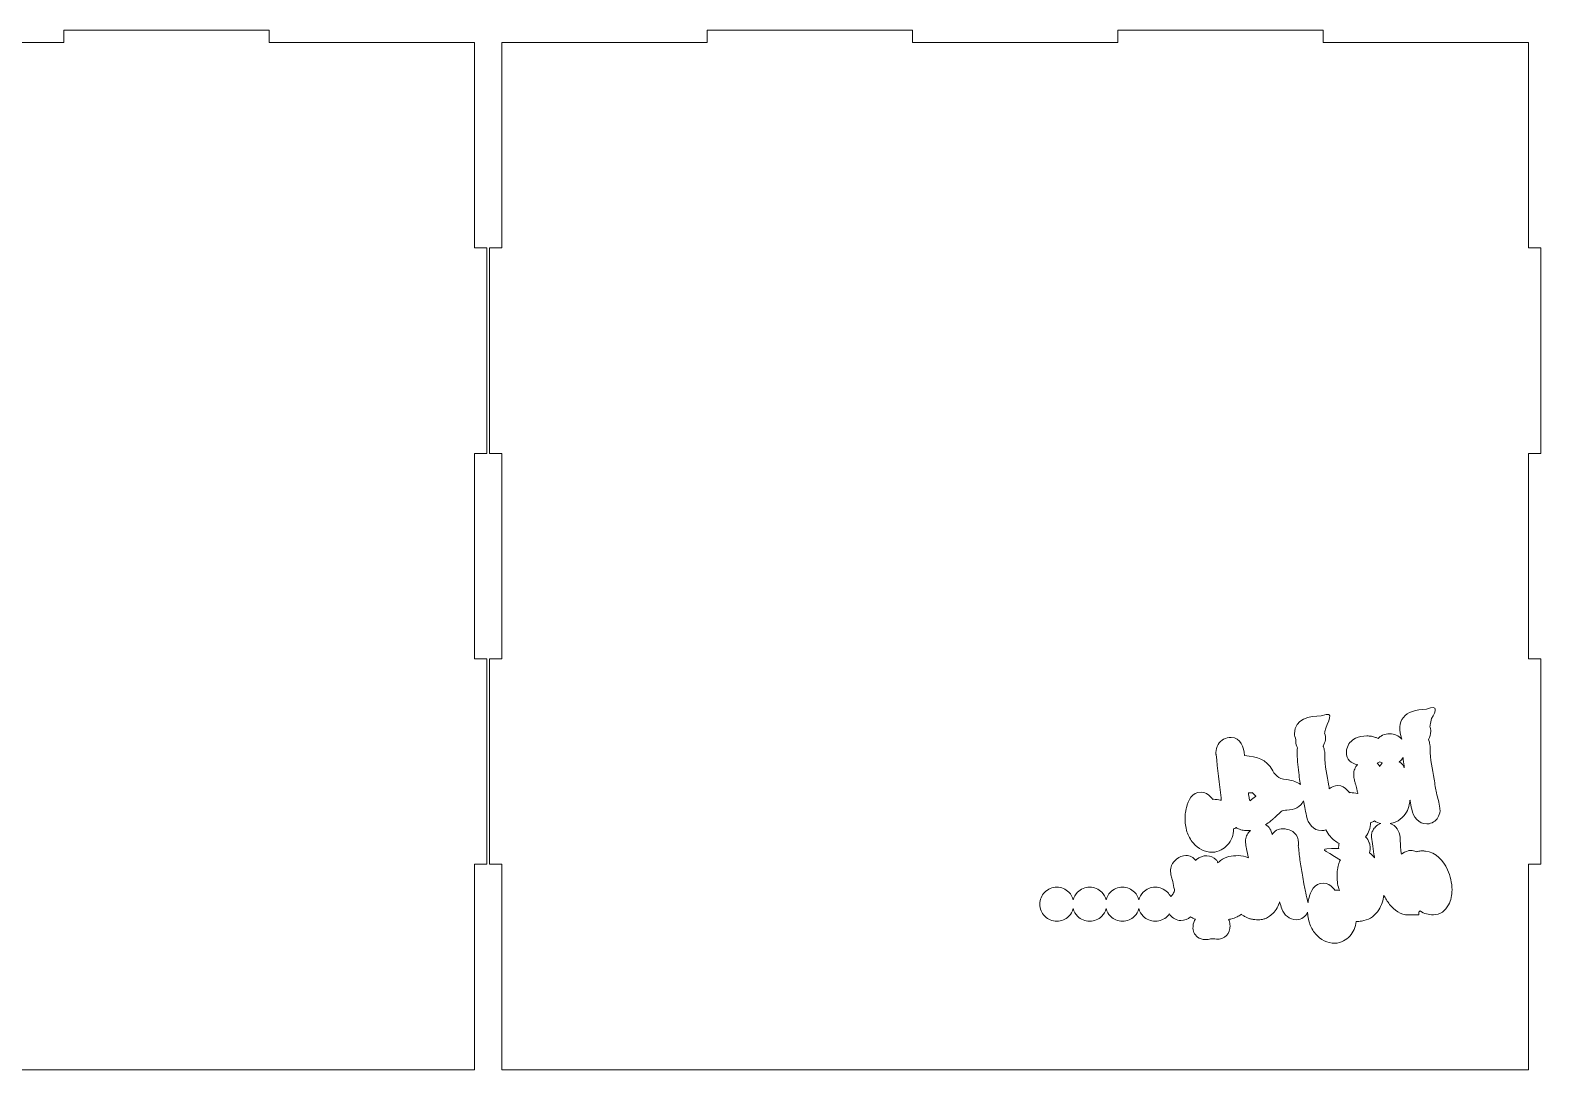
# Model space of a CAD drawing. Header units: millimetres. Extents: x -599 to 1818, y -719 to 408.
# Drawn here: x -299.7 to -5.4, y 2.8 to 205.2 of the extents above; entities that cross this region are included whole.
import ezdxf

# ---------------------------------------------------------------- set-up
doc = ezdxf.new("R2010")
doc.units = ezdxf.units.MM
doc.header["$MEASUREMENT"] = 0
doc.layers.add('Layer 1', color=7, linetype='Continuous')

msp = doc.modelspace()

# ---------------------------------------------------------------- linework, layer by layer
at = {"layer": 'Layer 1', "color": 250, "lineweight": 18}
for points in [[(-413.1051, 202.8), (-413.1051, 202.8), (-373.1051, 202.8), (-373.1051, 202.8), (-373.1051, 202.8), (-373.1051, 202.8), (-373.1051, 205.2), (-373.1051, 205.2), (-373.1051, 205.2), (-373.1051, 205.2), (-333.1052, 205.2), (-333.1052, 205.2), (-333.1052, 205.2), (-333.1052, 205.2), (-333.1052, 202.8), (-333.1052, 202.8), (-333.1052, 202.8), (-333.1052, 202.8), (-293.1053, 202.8), (-293.1053, 202.8), (-293.1053, 202.8), (-293.1053, 202.8), (-293.1053, 205.2), (-293.1053, 205.2), (-293.1053, 205.2), (-293.1053, 205.2), (-253.1052, 205.2), (-253.1052, 205.2), (-253.1052, 205.2), (-253.1052, 205.2), (-253.1052, 202.8), (-253.1052, 202.8), (-253.1052, 202.8), (-253.1052, 202.8), (-213.1052, 202.8), (-213.1052, 202.8), (-213.1052, 202.8), (-213.1052, 202.8), (-213.1052, 162.8), (-213.1052, 162.8), (-213.1052, 162.8), (-213.1052, 162.8), (-210.7053, 162.8), (-210.7053, 162.8), (-210.7053, 162.8), (-210.7053, 162.8), (-210.7053, 122.8), (-210.7053, 122.8), (-210.7053, 122.8), (-210.7053, 122.8), (-213.1052, 122.8), (-213.1052, 122.8), (-213.1052, 122.8), (-213.1052, 122.8), (-213.1052, 82.8), (-213.1052, 82.8), (-213.1052, 82.8), (-213.1052, 82.8), (-210.7053, 82.8), (-210.7053, 82.8), (-210.7053, 82.8), (-210.7053, 82.8), (-210.7053, 42.8), (-210.7053, 42.8), (-210.7053, 42.8), (-210.7053, 42.8), (-213.1052, 42.8), (-213.1052, 42.8), (-213.1052, 42.8), (-213.1052, 42.8), (-213.1052, 2.8), (-213.1052, 2.8), (-213.1052, 2.8), (-213.1052, 2.8), (-413.1051, 2.8), (-413.1051, 2.8), (-413.1051, 2.8), (-413.1051, 2.8), (-413.1051, 42.8), (-413.1051, 42.8), (-413.1051, 42.8), (-413.1051, 42.8), (-415.5052, 42.8), (-415.5052, 42.8), (-415.5052, 42.8), (-415.5052, 42.8), (-415.5052, 82.8), (-415.5052, 82.8), (-415.5052, 82.8), (-415.5052, 82.8), (-413.1051, 82.8), (-413.1051, 82.8), (-413.1051, 82.8), (-413.1051, 82.8), (-413.1051, 122.8), (-413.1051, 122.8), (-413.1051, 122.8), (-413.1051, 122.8), (-415.5052, 122.8), (-415.5052, 122.8), (-415.5052, 122.8), (-415.5052, 122.8), (-415.5052, 162.8), (-415.5052, 162.8), (-415.5052, 162.8), (-415.5052, 162.8), (-413.1051, 162.8), (-413.1051, 162.8), (-413.1051, 162.8), (-413.1051, 162.8), (-413.1051, 202.8), (-413.1051, 202.8)], [(-207.7886, 202.8), (-207.7886, 202.8), (-167.7886, 202.8), (-167.7886, 202.8), (-167.7886, 202.8), (-167.7886, 202.8), (-167.7886, 205.2), (-167.7886, 205.2), (-167.7886, 205.2), (-167.7886, 205.2), (-127.7887, 205.2), (-127.7887, 205.2), (-127.7887, 205.2), (-127.7887, 205.2), (-127.7887, 202.8), (-127.7887, 202.8), (-127.7887, 202.8), (-127.7887, 202.8), (-87.7887, 202.8), (-87.7887, 202.8), (-87.7887, 202.8), (-87.7887, 202.8), (-87.7887, 205.2), (-87.7887, 205.2), (-87.7887, 205.2), (-87.7887, 205.2), (-47.7886, 205.2), (-47.7886, 205.2), (-47.7886, 205.2), (-47.7886, 205.2), (-47.7886, 202.8), (-47.7886, 202.8), (-47.7886, 202.8), (-47.7886, 202.8), (-7.7886, 202.8), (-7.7886, 202.8), (-7.7886, 202.8), (-7.7886, 202.8), (-7.7886, 162.8), (-7.7886, 162.8), (-7.7886, 162.8), (-7.7886, 162.8), (-5.3887, 162.8), (-5.3887, 162.8), (-5.3887, 162.8), (-5.3887, 162.8), (-5.3887, 122.8), (-5.3887, 122.8), (-5.3887, 122.8), (-5.3887, 122.8), (-7.7886, 122.8), (-7.7886, 122.8), (-7.7886, 122.8), (-7.7886, 122.8), (-7.7886, 82.8), (-7.7886, 82.8), (-7.7886, 82.8), (-7.7886, 82.8), (-5.3887, 82.8), (-5.3887, 82.8), (-5.3887, 82.8), (-5.3887, 82.8), (-5.3887, 42.8), (-5.3887, 42.8), (-5.3887, 42.8), (-5.3887, 42.8), (-7.7886, 42.8), (-7.7886, 42.8), (-7.7886, 42.8), (-7.7886, 42.8), (-7.7886, 2.8), (-7.7886, 2.8), (-7.7886, 2.8), (-7.7886, 2.8), (-207.7886, 2.8), (-207.7886, 2.8), (-207.7886, 2.8), (-207.7886, 2.8), (-207.7886, 42.8), (-207.7886, 42.8), (-207.7886, 42.8), (-207.7886, 42.8), (-210.1887, 42.8), (-210.1887, 42.8), (-210.1887, 42.8), (-210.1887, 42.8), (-210.1887, 82.8), (-210.1887, 82.8), (-210.1887, 82.8), (-210.1887, 82.8), (-207.7886, 82.8), (-207.7886, 82.8), (-207.7886, 82.8), (-207.7886, 82.8), (-207.7886, 122.8), (-207.7886, 122.8), (-207.7886, 122.8), (-207.7886, 122.8), (-210.1887, 122.8), (-210.1887, 122.8), (-210.1887, 122.8), (-210.1887, 122.8), (-210.1887, 162.8), (-210.1887, 162.8), (-210.1887, 162.8), (-210.1887, 162.8), (-207.7886, 162.8), (-207.7886, 162.8), (-207.7886, 162.8), (-207.7886, 162.8), (-207.7886, 202.8), (-207.7886, 202.8)]]:
    msp.add_open_spline(points, degree=3, knots=[0, 0, 0, 0, 0.03448276, 0.03448276, 0.03448276, 0.03448276, 0.06896552, 0.06896552, 0.06896552, 0.06896552, 0.10344828, 0.10344828, 0.10344828, 0.10344828, 0.13793103, 0.13793103, 0.13793103, 0.13793103, 0.17241379, 0.17241379, 0.17241379, 0.17241379, 0.20689655, 0.20689655, 0.20689655, 0.20689655, 0.24137931, 0.24137931, 0.24137931, 0.24137931, 0.27586207, 0.27586207, 0.27586207, 0.27586207, 0.31034483, 0.31034483, 0.31034483, 0.31034483, 0.34482759, 0.34482759, 0.34482759, 0.34482759, 0.37931034, 0.37931034, 0.37931034, 0.37931034, 0.4137931, 0.4137931, 0.4137931, 0.4137931, 0.44827586, 0.44827586, 0.44827586, 0.44827586, 0.48275862, 0.48275862, 0.48275862, 0.48275862, 0.51724138, 0.51724138, 0.51724138, 0.51724138, 0.55172414, 0.55172414, 0.55172414, 0.55172414, 0.5862069, 0.5862069, 0.5862069, 0.5862069, 0.62068966, 0.62068966, 0.62068966, 0.62068966, 0.65517241, 0.65517241, 0.65517241, 0.65517241, 0.68965517, 0.68965517, 0.68965517, 0.68965517, 0.72413793, 0.72413793, 0.72413793, 0.72413793, 0.75862069, 0.75862069, 0.75862069, 0.75862069, 0.79310345, 0.79310345, 0.79310345, 0.79310345, 0.82758621, 0.82758621, 0.82758621, 0.82758621, 0.86206897, 0.86206897, 0.86206897, 0.86206897, 0.89655172, 0.89655172, 0.89655172, 0.89655172, 0.93103448, 0.93103448, 0.93103448, 0.93103448, 1, 1, 1, 1], dxfattribs=at)
at = {"layer": 'Layer 1', "color": 242, "lineweight": 18}
for points, knots in [([(-61.9341, 49.3981), (-62.0959, 49.3829), (-62.2594, 49.375), (-62.4246, 49.375), (-62.4246, 49.375), (-62.5412, 49.375), (-62.6579, 49.375), (-62.7745, 49.375), (-62.7745, 49.375), (-62.9751, 49.3921), (-63.1756, 49.4093), (-63.3762, 49.4264), (-63.3762, 49.4264), (-63.518, 49.4626), (-63.6599, 49.4989), (-63.8019, 49.5351), (-63.8019, 49.5351), (-63.8959, 49.5707), (-63.99, 49.6062), (-64.084, 49.6418), (-64.084, 49.6418), (-64.3174, 49.7301), (-64.5314, 49.8339), (-64.7341, 49.9662), (-64.7341, 49.9662), (-64.7561, 49.952), (-64.7781, 49.938), (-64.8003, 49.9241), (-64.8003, 49.9241), (-64.9373, 49.8383), (-65.0787, 49.7625), (-65.2237, 49.6967), (-65.2237, 49.6967), (-65.1864, 48.5062), (-65.6392, 47.4025), (-66.4509, 46.5332), (-66.4509, 46.5332), (-66.7979, 46.1618), (-67.1985, 45.8532), (-67.6433, 45.6077), (-67.6433, 45.6077), (-68.1709, 45.3163), (-68.7435, 45.1506), (-69.3477, 45.1506), (-69.3477, 45.1506), (-70.8471, 45.1506), (-72.1278, 45.8288), (-73.0961, 46.9593), (-73.0961, 46.9593), (-73.6447, 47.5997), (-74.0484, 48.3473), (-74.3116, 49.147), (-74.3116, 49.147), (-74.4572, 49.5888), (-74.5596, 50.0439), (-74.6063, 50.507), (-74.6063, 50.507), (-74.6253, 50.6948), (-74.6442, 50.8825), (-74.6631, 51.0703), (-74.6631, 51.0703), (-74.6715, 51.3022), (-74.68, 51.5342), (-74.6884, 51.7661), (-74.6884, 51.7661), (-74.6757, 52.0469), (-74.663, 52.3276), (-74.6503, 52.6084), (-74.6503, 52.6084), (-74.6218, 52.8131), (-74.5932, 53.0179), (-74.5645, 53.2226), (-74.5645, 53.2226), (-74.5188, 53.4195), (-74.4729, 53.6164), (-74.4271, 53.8133), (-74.4271, 53.8133), (-74.0847, 55.2839), (-73.356, 56.8516), (-71.5773, 56.8516), (-71.5773, 56.8516), (-70.8118, 56.8516), (-70.1677, 56.4665), (-69.6869, 55.8971), (-69.6869, 55.8971), (-69.6029, 55.7977), (-69.519, 55.6982), (-69.435, 55.5988), (-69.435, 55.5988), (-69.4107, 55.5488), (-69.3864, 55.4987), (-69.3622, 55.4487), (-69.3622, 55.4487), (-69.286, 55.4542), (-69.2097, 55.457), (-69.1331, 55.457), (-69.1331, 55.457), (-68.6879, 55.457), (-68.204, 55.4227), (-67.7766, 55.2911), (-67.7766, 55.2911), (-67.7368, 55.2788), (-67.6971, 55.2666), (-67.6573, 55.2543), (-67.6573, 55.2543), (-67.657, 55.2585), (-67.6568, 55.2627), (-67.6566, 55.2669), (-67.6566, 55.2669), (-67.6566, 55.3323), (-67.6566, 55.3976), (-67.6566, 55.463), (-67.6566, 55.463), (-67.6652, 55.5529), (-67.6738, 55.6428), (-67.6826, 55.7327), (-67.6826, 55.7327), (-68.001, 58.5426), (-68.3196, 61.3524), (-68.6381, 64.1623), (-68.6381, 64.1623), (-68.6473, 64.1871), (-68.6564, 64.212), (-68.6655, 64.2368), (-68.6655, 64.2368), (-68.6655, 64.356), (-68.6655, 64.4752), (-68.6655, 64.5944), (-68.6655, 64.5944), (-68.6655, 65.1266), (-68.5014, 65.6531), (-68.2492, 66.1181), (-68.2492, 66.1181), (-67.7295, 67.0757), (-66.7437, 67.4897), (-65.6933, 67.4897), (-65.6933, 67.4897), (-63.8177, 67.4897), (-63.3015, 65.5684), (-63.1033, 64.0179), (-63.1033, 64.0179), (-60.5556, 63.6366), (-58.9712, 63.4515), (-57.604, 61.0033), (-57.604, 61.0033), (-57.3171, 60.4894), (-56.8871, 60.0653), (-56.414, 59.7214), (-56.414, 59.7214), (-56.0612, 59.465), (-54.9864, 59.2783), (-54.5648, 59.2196), (-54.5648, 59.2196), (-53.734, 59.1038), (-52.8478, 58.855), (-52.2165, 58.3502), (-52.2165, 58.3502), (-52.2464, 58.5426), (-52.2755, 58.7351), (-52.3037, 58.9278), (-52.3037, 58.9278), (-52.3871, 59.4996), (-52.4719, 60.0709), (-52.5438, 60.6443), (-52.5438, 60.6443), (-52.7179, 62.0316), (-52.8545, 63.4634), (-52.8545, 64.8627), (-52.8545, 64.8627), (-52.8545, 65.0653), (-52.8311, 65.2638), (-52.7858, 65.4547), (-52.7858, 65.4547), (-53.0099, 65.8342), (-53.1388, 66.2612), (-53.1173, 66.7311), (-53.1173, 66.7311), (-53.114, 66.806), (-53.1104, 66.881), (-53.107, 66.9559), (-53.107, 66.9559), (-53.1052, 66.9947), (-53.1026, 67.0333), (-53.0988, 67.0718), (-53.0988, 67.0718), (-53.2386, 67.5116), (-53.384, 67.8169), (-53.384, 68.2792), (-53.384, 68.2792), (-53.384, 71.1522), (-50.3503, 71.6938), (-48.1435, 71.6938), (-48.1435, 71.6938), (-45.1033, 72.8935), (-47.0816, 70.4331), (-47.4426, 68.6496), (-47.4426, 68.6496), (-47.4655, 68.5371), (-47.4945, 68.4269), (-47.529, 68.319), (-47.529, 68.319), (-47.132, 67.4773), (-47.3289, 66.6124), (-47.797, 65.8125), (-47.797, 65.8125), (-47.7753, 65.7703), (-47.7549, 65.7272), (-47.7357, 65.6832), (-47.7357, 65.6832), (-47.7097, 65.6241), (-47.6838, 65.5649), (-47.6578, 65.5058), (-47.6578, 65.5058), (-47.6246, 65.3578), (-47.5914, 65.2098), (-47.5583, 65.0618), (-47.5583, 65.0618), (-47.4656, 64.6476), (-47.4799, 64.8285), (-47.4799, 64.2927), (-47.4799, 64.2927), (-47.4799, 64.1709), (-47.4799, 64.0491), (-47.4799, 63.9273), (-47.4799, 63.9273), (-47.4799, 61.9764), (-47.0012, 60.0239), (-46.6823, 58.1068), (-46.6823, 58.1068), (-46.6485, 57.9044), (-46.6165, 57.7016), (-46.5845, 57.4989), (-46.5845, 57.4989), (-46.1659, 57.8968), (-45.621, 58.1497), (-44.9064, 58.1497), (-44.9064, 58.1497), (-44.141, 58.1497), (-43.4969, 57.7646), (-43.0162, 57.1952), (-43.0162, 57.1952), (-42.9322, 57.0958), (-42.8482, 56.9963), (-42.7642, 56.8969), (-42.7642, 56.8969), (-42.74, 56.8469), (-42.7157, 56.7968), (-42.6914, 56.7468), (-42.6914, 56.7468), (-42.6153, 56.7523), (-42.5388, 56.7551), (-42.4624, 56.7551), (-42.4624, 56.7551), (-42.0171, 56.7551), (-41.533, 56.7208), (-41.1058, 56.5892), (-41.1058, 56.5892), (-41.0763, 56.5801), (-41.0466, 56.571), (-41.0171, 56.5619), (-41.0171, 56.5619), (-41.057, 56.7674), (-41.1234, 56.9855), (-41.1718, 57.1808), (-41.1718, 57.1808), (-41.263, 57.5489), (-41.354, 57.9169), (-41.4452, 58.285), (-41.4452, 58.285), (-41.4952, 58.4816), (-41.5451, 58.6782), (-41.5951, 58.8748), (-41.5951, 58.8748), (-41.6701, 59.1417), (-41.7452, 59.4087), (-41.8203, 59.6756), (-41.8203, 59.6756), (-41.8203, 59.8984), (-41.8203, 60.1211), (-41.8203, 60.3439), (-41.8203, 60.3439), (-41.8203, 60.6951), (-41.7645, 61.0368), (-41.6319, 61.3565), (-41.6319, 61.3565), (-41.5099, 61.6823), (-41.3184, 61.974), (-41.0787, 62.2266), (-41.0787, 62.2266), (-42.316, 62.3495), (-43.2522, 63.2966), (-43.2522, 64.595), (-43.2522, 64.595), (-43.2522, 64.8119), (-43.2759, 64.954), (-43.1662, 65.2977), (-43.1662, 65.2977), (-42.9505, 66.2025), (-42.3534, 66.9188), (-41.5091, 67.3348), (-41.5091, 67.3348), (-40.8128, 67.6778), (-40.0404, 67.7953), (-39.2706, 67.7953), (-39.2706, 67.7953), (-38.9624, 67.7953), (-38.6525, 67.7872), (-38.3493, 67.7272), (-38.3493, 67.7272), (-38.2164, 67.7009), (-38.0837, 67.6746), (-37.9509, 67.6483), (-37.9509, 67.6483), (-37.8233, 67.6029), (-37.6956, 67.5576), (-37.568, 67.5122), (-37.568, 67.5122), (-37.3906, 67.4491), (-37.2215, 67.3733), (-37.0627, 67.2851), (-37.0627, 67.2851), (-36.8992, 67.4634), (-36.7124, 67.6257), (-36.5038, 67.769), (-36.5038, 67.769), (-36.4547, 67.8028), (-36.4056, 67.8365), (-36.3563, 67.8703), (-36.3563, 67.8703), (-36.3019, 67.8948), (-36.2477, 67.9194), (-36.1933, 67.9439), (-36.1933, 67.9439), (-35.7657, 68.1366), (-35.3074, 68.238), (-34.8383, 68.238), (-34.8383, 68.238), (-33.9042, 68.238), (-33.0726, 67.8593), (-32.4737, 67.1743), (-32.4737, 67.1743), (-33.7391, 70.662), (-31.978, 72.9919), (-27.6314, 72.9919), (-27.6314, 72.9919), (-25.2736, 73.9224), (-25.7854, 72.7109), (-26.6848, 71.1611), (-26.6848, 71.1611), (-26.7668, 70.7566), (-26.8487, 70.3522), (-26.9307, 69.9477), (-26.9307, 69.9477), (-26.9534, 69.8352), (-26.9824, 69.725), (-27.0169, 69.6171), (-27.0169, 69.6171), (-26.9655, 69.5081), (-26.9222, 69.3935), (-26.8875, 69.273), (-26.8875, 69.273), (-26.8618, 69.183), (-26.836, 69.093), (-26.8103, 69.003), (-26.8103, 69.003), (-26.8103, 68.9094), (-26.8103, 68.8158), (-26.8103, 68.7222), (-26.8103, 68.7222), (-26.8103, 68.1371), (-26.9985, 67.6003), (-27.2848, 67.1107), (-27.2848, 67.1107), (-27.2635, 67.0688), (-27.2433, 67.0261), (-27.2241, 66.9825), (-27.2241, 66.9825), (-27.198, 66.923), (-27.1717, 66.8636), (-27.1456, 66.8041), (-27.1456, 66.8041), (-27.1124, 66.6558), (-27.0793, 66.5075), (-27.0462, 66.3592), (-27.0462, 66.3592), (-26.9541, 65.9476), (-26.9678, 66.1294), (-26.9678, 65.5908), (-26.9678, 65.5908), (-26.9678, 65.469), (-26.9678, 65.3472), (-26.9678, 65.2254), (-26.9678, 65.2254), (-26.9678, 63.2745), (-26.4893, 61.322), (-26.1702, 59.4049), (-26.1702, 59.4049), (-26.0908, 58.927), (-26.0206, 58.4472), (-25.9378, 57.97), (-25.9378, 57.97), (-25.864, 57.5444), (-25.7804, 57.1202), (-25.6941, 56.697), (-25.6941, 56.697), (-25.4885, 55.6892), (-25.1584, 54.8181), (-25.0448, 53.7621), (-25.0448, 53.7621), (-25.0381, 53.6995), (-25.0313, 53.637), (-25.0247, 53.5744), (-25.0247, 53.5744), (-24.9705, 53.0719), (-25.0864, 52.632), (-25.2839, 52.179), (-25.2839, 52.179), (-25.6264, 51.3932), (-26.3194, 50.8887), (-27.1464, 50.7155), (-27.1464, 50.7155), (-27.214, 50.7014), (-27.2816, 50.6872), (-27.3492, 50.6731), (-27.3492, 50.6731), (-27.4182, 50.6731), (-27.4873, 50.6731), (-27.5562, 50.6731), (-27.5562, 50.6731), (-29.2458, 50.6731), (-30.221, 52.0071), (-30.5268, 53.5388), (-30.5268, 53.5388), (-30.6352, 54.0819), (-30.7438, 54.6251), (-30.8522, 55.1682), (-30.8522, 55.1682), (-30.8608, 55.2118), (-30.8696, 55.2554), (-30.8783, 55.2989), (-30.8783, 55.2989), (-30.984, 54.1976), (-31.3075, 53.1195), (-32.0368, 52.2569), (-32.0368, 52.2569), (-32.4712, 51.743), (-33.0105, 51.3418), (-33.6256, 51.0692), (-33.6256, 51.0692), (-33.9772, 50.9133), (-34.3429, 50.8076), (-34.7171, 50.7449), (-34.7171, 50.7449), (-33.6044, 50.3427), (-32.8733, 49.2934), (-32.7959, 48.0095), (-32.7959, 48.0095), (-32.7467, 47.1948), (-32.6975, 46.3801), (-32.6483, 45.5654), (-32.6483, 45.5654), (-32.6325, 45.3013), (-32.5897, 45.0419), (-32.5396, 44.7835), (-32.5396, 44.7835), (-32.1543, 45.1049), (-31.7069, 45.3143), (-31.2182, 45.4385), (-31.2182, 45.4385), (-31.1375, 45.4591), (-31.0566, 45.4796), (-30.9757, 45.5002), (-30.9757, 45.5002), (-30.8923, 45.5002), (-30.8088, 45.5002), (-30.7254, 45.5002), (-30.7254, 45.5002), (-30.3417, 45.5002), (-29.9905, 45.4093), (-29.6759, 45.25), (-29.6759, 45.25), (-29.5886, 45.2744), (-29.5011, 45.2989), (-29.4139, 45.3233), (-29.4139, 45.3233), (-29.2524, 45.3468), (-29.0909, 45.3702), (-28.9294, 45.3937), (-28.9294, 45.3937), (-28.8147, 45.4011), (-28.7, 45.4086), (-28.5854, 45.416), (-28.5854, 45.416), (-28.4573, 45.4101), (-28.3292, 45.4042), (-28.2011, 45.3983), (-28.2011, 45.3983), (-28.0843, 45.3864), (-27.9674, 45.3745), (-27.8507, 45.3626), (-27.8507, 45.3626), (-25.7621, 45.1496), (-24.3921, 43.562), (-23.5703, 41.7525), (-23.5703, 41.7525), (-23.0089, 40.5161), (-22.6841, 39.1958), (-22.6841, 37.8342), (-22.6841, 37.8342), (-22.6841, 36.8139), (-22.8895, 35.8185), (-23.3623, 34.9097), (-23.3623, 34.9097), (-23.962, 33.7572), (-24.9847, 32.9643), (-26.3167, 32.9643), (-26.3167, 32.9643), (-27.2562, 32.9643), (-28.1385, 33.2136), (-28.903, 33.7186), (-28.903, 33.7186), (-28.9895, 33.656), (-29.0778, 33.5968), (-29.168, 33.5413), (-29.168, 33.5413), (-29.168, 33.3457), (-29.168, 33.15), (-29.168, 32.9544), (-29.168, 32.9544), (-29.8348, 32.9544), (-30.5014, 32.9544), (-31.168, 32.9544), (-31.168, 32.9544), (-32.6906, 32.9544), (-33.9212, 33.8602), (-34.8339, 35.0049), (-34.8339, 35.0049), (-35.274, 35.5567), (-35.6405, 36.1606), (-35.9429, 36.7961), (-35.9429, 36.7961), (-36.094, 35.7869), (-36.4046, 34.8089), (-36.9627, 33.9347), (-36.9627, 33.9347), (-37.6279, 32.8926), (-38.6121, 32.0845), (-39.8464, 31.8492), (-39.8464, 31.8492), (-40.1665, 31.7882), (-40.4864, 31.7272), (-40.8064, 31.6662), (-40.8064, 31.6662), (-40.9984, 31.6662), (-41.1905, 31.6662), (-41.3825, 31.6662), (-41.3825, 31.6662), (-41.4286, 30.5992), (-41.8698, 29.6149), (-42.608, 28.8245), (-42.608, 28.8245), (-42.9547, 28.4531), (-43.3556, 28.1445), (-43.8001, 27.899), (-43.8001, 27.899), (-44.328, 27.6076), (-44.9002, 27.4419), (-45.5047, 27.4419), (-45.5047, 27.4419), (-47.0041, 27.4419), (-48.2848, 28.1201), (-49.2532, 29.2506), (-49.2532, 29.2506), (-49.8017, 29.8909), (-50.2051, 30.6385), (-50.4684, 31.438), (-50.4684, 31.438), (-50.614, 31.88), (-50.7166, 32.3351), (-50.7633, 32.7983), (-50.7633, 32.7983), (-50.7823, 32.9861), (-50.8013, 33.174), (-50.8202, 33.3618), (-50.8202, 33.3618), (-50.8216, 33.4008), (-50.8231, 33.4398), (-50.8244, 33.4788), (-50.8244, 33.4788), (-51.1685, 32.6185), (-51.9752, 32.0099), (-53.009, 32.0099), (-53.009, 32.0099), (-54.3733, 32.0099), (-55.3497, 32.9254), (-55.8373, 34.1399), (-55.8373, 34.1399), (-55.9962, 34.5356), (-56.1338, 35.009), (-56.2559, 35.4746), (-56.2559, 35.4746), (-56.2799, 35.3982), (-56.305, 35.3222), (-56.3315, 35.2465), (-56.3315, 35.2465), (-56.6362, 34.3769), (-57.1102, 33.588), (-57.841, 33.0106), (-57.841, 33.0106), (-57.9825, 32.8988), (-58.1239, 32.787), (-58.2654, 32.6752), (-58.2654, 32.6752), (-58.5, 32.5298), (-58.7343, 32.3844), (-58.9688, 32.239), (-58.9688, 32.239), (-59.1791, 32.188), (-59.3892, 32.1369), (-59.5995, 32.0859), (-59.5995, 32.0859), (-59.7664, 32.0606), (-59.9333, 32.0352), (-60.1002, 32.0099), (-60.1002, 32.0099), (-60.327, 32.0099), (-60.5538, 32.0099), (-60.7806, 32.0099), (-60.7806, 32.0099), (-60.9883, 32.0259), (-61.1961, 32.0419), (-61.4039, 32.0579), (-61.4039, 32.0579), (-61.6299, 32.1112), (-61.8559, 32.1644), (-62.0821, 32.2177), (-62.0821, 32.2177), (-62.2691, 32.2859), (-62.4564, 32.354), (-62.6434, 32.4222), (-62.6434, 32.4222), (-62.8357, 32.531), (-63.028, 32.6397), (-63.2203, 32.7485), (-63.2203, 32.7485), (-63.3932, 32.8462), (-63.56, 32.9539), (-63.7196, 33.0712), (-63.7196, 33.0712), (-63.9827, 32.8803), (-64.2568, 32.7054), (-64.5442, 32.5679), (-64.5442, 32.5679), (-64.9385, 32.3792), (-65.3546, 32.2498), (-65.7806, 32.155), (-65.7806, 32.155), (-65.9269, 32.1224), (-66.0742, 32.0955), (-66.2225, 32.074), (-66.2225, 32.074), (-66.0723, 31.7867), (-65.9767, 31.4647), (-65.9485, 31.1165), (-65.9485, 31.1165), (-65.9418, 31.0338), (-65.9352, 30.9512), (-65.9285, 30.8685), (-65.9285, 30.8685), (-65.8036, 29.3189), (-67.0361, 28.096), (-68.5852, 28.2364), (-68.5852, 28.2364), (-68.7855, 28.2545), (-68.9858, 28.2727), (-69.1861, 28.2908), (-69.1861, 28.2908), (-69.3041, 28.2984), (-69.4221, 28.3059), (-69.5401, 28.3135), (-69.5401, 28.3135), (-69.667, 28.2897), (-69.7939, 28.266), (-69.9208, 28.2422), (-69.9208, 28.2422), (-70.4852, 28.1364), (-70.1993, 28.151), (-70.7315, 28.151), (-70.7315, 28.151), (-71.2842, 28.151), (-71.8141, 28.31), (-72.2554, 28.6492), (-72.2554, 28.6492), (-72.8715, 29.1227), (-73.1964, 29.8691), (-73.1384, 30.6422), (-73.1384, 30.6422), (-73.1351, 30.6881), (-73.1316, 30.7339), (-73.1281, 30.7798), (-73.1281, 30.7798), (-73.0906, 31.2803), (-72.9259, 31.7447), (-72.6608, 32.1408), (-72.6608, 32.1408), (-72.9951, 32.2347), (-73.313, 32.3763), (-73.6118, 32.5566), (-73.6118, 32.5566), (-74.1217, 32.1167), (-74.7572, 31.8524), (-75.4957, 31.8524), (-75.4957, 31.8524), (-76.3678, 31.8524), (-77.1054, 32.3049), (-77.6236, 32.9819), (-77.6236, 32.9819), (-77.6674, 33.0391), (-77.7093, 33.0974), (-77.7496, 33.1568), (-77.7496, 33.1568), (-77.8633, 32.9931), (-77.9929, 32.8379), (-78.1381, 32.6927), (-78.1381, 32.6927), (-78.7675, 32.0635), (-79.5845, 31.7251), (-80.4743, 31.7251), (-80.4743, 31.7251), (-81.3723, 31.7251), (-82.2009, 32.0581), (-82.8334, 32.6991), (-82.8334, 32.6991), (-83.2483, 33.1196), (-83.5312, 33.6218), (-83.6739, 34.1721), (-83.6739, 34.1721), (-83.8204, 33.6181), (-84.1107, 33.1138), (-84.5316, 32.6929), (-84.5316, 32.6929), (-85.161, 32.0635), (-85.978, 31.7251), (-86.868, 31.7251), (-86.868, 31.7251), (-87.7659, 31.7251), (-88.5946, 32.0581), (-89.2269, 32.6991), (-89.2269, 32.6991), (-89.6418, 33.1196), (-89.9247, 33.6218), (-90.0674, 34.1723), (-90.0674, 34.1723), (-90.2139, 33.6182), (-90.5041, 33.1139), (-90.9251, 32.6929), (-90.9251, 32.6929), (-91.5545, 32.0635), (-92.3716, 31.7251), (-93.2614, 31.7251), (-93.2614, 31.7251), (-94.1596, 31.7251), (-94.988, 32.0581), (-95.6205, 32.6991), (-95.6205, 32.6991), (-96.0354, 33.1196), (-96.3182, 33.6218), (-96.461, 34.1723), (-96.461, 34.1723), (-96.6074, 33.6181), (-96.8977, 33.1137), (-97.3187, 32.6927), (-97.3187, 32.6927), (-97.9481, 32.0635), (-98.7651, 31.7251), (-99.6549, 31.7251), (-99.6549, 31.7251), (-100.553, 31.7251), (-101.3818, 32.0581), (-102.0141, 32.6992), (-102.0141, 32.6992), (-102.637, 33.3306), (-102.9624, 34.1462), (-102.9624, 35.0325), (-102.9624, 35.0325), (-102.9624, 35.9138), (-102.6386, 36.7276), (-102.0236, 37.3596), (-102.0236, 37.3596), (-101.3917, 38.0087), (-100.5596, 38.3466), (-99.6549, 38.3466), (-99.6549, 38.3466), (-98.7651, 38.3466), (-97.9481, 38.0082), (-97.3187, 37.379), (-97.3187, 37.379), (-96.8965, 36.9569), (-96.6065, 36.4501), (-96.4604, 35.8938), (-96.4604, 35.8938), (-96.3183, 36.4403), (-96.0384, 36.9401), (-95.63, 37.3597), (-95.63, 37.3597), (-94.998, 38.0087), (-94.166, 38.3466), (-93.2614, 38.3466), (-93.2614, 38.3466), (-92.3716, 38.3466), (-91.5545, 38.0082), (-90.9251, 37.3788), (-90.9251, 37.3788), (-90.503, 36.9567), (-90.213, 36.4499), (-90.0669, 35.8937), (-90.0669, 35.8937), (-89.9248, 36.4403), (-89.6448, 36.9401), (-89.2364, 37.3597), (-89.2364, 37.3597), (-88.6045, 38.0087), (-87.7725, 38.3466), (-86.868, 38.3466), (-86.868, 38.3466), (-85.978, 38.3466), (-85.161, 38.0082), (-84.5316, 37.3788), (-84.5316, 37.3788), (-84.1095, 36.9567), (-83.8195, 36.45), (-83.6733, 35.8939), (-83.6733, 35.8939), (-83.5313, 36.4404), (-83.2513, 36.9402), (-82.8429, 37.3597), (-82.8429, 37.3597), (-82.211, 38.0087), (-81.3789, 38.3466), (-80.4743, 38.3466), (-80.4743, 38.3466), (-79.5845, 38.3466), (-78.7675, 38.0082), (-78.1381, 37.379), (-78.1381, 37.379), (-77.8645, 37.1055), (-77.6464, 36.7964), (-77.4871, 36.4613), (-77.4871, 36.4613), (-77.4265, 36.5326), (-77.3675, 36.605), (-77.3106, 36.6759), (-77.3106, 36.6759), (-77.1695, 36.8521), (-77.039, 37.0362), (-76.9176, 37.2267), (-76.9176, 37.2267), (-76.8631, 37.3122), (-76.7325, 37.5372), (-76.722, 37.6469), (-76.722, 37.6469), (-76.7344, 37.7204), (-76.747, 37.7938), (-76.7596, 37.8673), (-76.7596, 37.8673), (-76.7617, 37.8799), (-76.7638, 37.8927), (-76.7659, 37.9053), (-76.7659, 37.9053), (-76.9029, 38.4226), (-76.9649, 38.9466), (-77.0961, 39.451), (-77.0961, 39.451), (-77.1312, 39.5863), (-77.1665, 39.7215), (-77.2016, 39.8568), (-77.2016, 39.8568), (-77.2822, 40.1614), (-77.363, 40.4661), (-77.4436, 40.7707), (-77.4436, 40.7707), (-77.4697, 40.982), (-77.4958, 41.1932), (-77.522, 41.4045), (-77.522, 41.4045), (-77.5103, 41.6305), (-77.4987, 41.8565), (-77.4872, 42.0825), (-77.4872, 42.0825), (-77.4275, 42.2417), (-77.3679, 42.4008), (-77.3082, 42.56), (-77.3082, 42.56), (-77.1069, 43.0975), (-76.753, 43.4563), (-76.3253, 43.8119), (-76.3253, 43.8119), (-75.8085, 44.2416), (-75.2079, 44.5256), (-74.5234, 44.5256), (-74.5234, 44.5256), (-73.71, 44.5256), (-73.047, 44.1423), (-72.5991, 43.5641), (-72.5991, 43.5641), (-72.5463, 43.6197), (-72.4913, 43.6733), (-72.4343, 43.7249), (-72.4343, 43.7249), (-71.8843, 44.2216), (-71.1847, 44.4755), (-70.4466, 44.4755), (-70.4466, 44.4755), (-69.7522, 44.4755), (-69.122, 44.1743), (-68.6494, 43.6732), (-68.6494, 43.6732), (-68.5869, 43.6069), (-68.5244, 43.5406), (-68.4618, 43.4743), (-68.4618, 43.4743), (-68.4194, 43.3937), (-68.377, 43.313), (-68.3347, 43.2324), (-68.3347, 43.2324), (-68.3059, 43.1779), (-68.2781, 43.123), (-68.2513, 43.0677), (-68.2513, 43.0677), (-68.1055, 43.233), (-67.9428, 43.3862), (-67.7662, 43.5256), (-67.7662, 43.5256), (-66.7914, 44.2947), (-65.5262, 44.4954), (-64.3179, 44.4954), (-64.3179, 44.4954), (-63.6305, 44.4954), (-62.9723, 44.3523), (-62.3528, 44.0935), (-62.3528, 44.0935), (-62.4776, 44.6865), (-62.6027, 45.2796), (-62.7275, 45.8726), (-62.7275, 45.8726), (-62.7589, 46.0688), (-62.7904, 46.2651), (-62.8218, 46.4613), (-62.8218, 46.4613), (-62.8488, 46.6832), (-62.8757, 46.9051), (-62.9027, 47.127), (-62.9027, 47.127), (-62.8973, 47.2663), (-62.8918, 47.4056), (-62.8864, 47.5449), (-62.8864, 47.5449), (-62.8725, 47.9043), (-62.7683, 48.2475), (-62.5961, 48.5587), (-62.5961, 48.5587), (-62.4353, 48.8834), (-62.2075, 49.1614), (-61.9341, 49.3981)], [0, 0, 0, 0, 0.00413223, 0.00413223, 0.00413223, 0.00413223, 0.00826446, 0.00826446, 0.00826446, 0.00826446, 0.01239669, 0.01239669, 0.01239669, 0.01239669, 0.01652893, 0.01652893, 0.01652893, 0.01652893, 0.02066116, 0.02066116, 0.02066116, 0.02066116, 0.02479339, 0.02479339, 0.02479339, 0.02479339, 0.02892562, 0.02892562, 0.02892562, 0.02892562, 0.03305785, 0.03305785, 0.03305785, 0.03305785, 0.03719008, 0.03719008, 0.03719008, 0.03719008, 0.04132231, 0.04132231, 0.04132231, 0.04132231, 0.04545455, 0.04545455, 0.04545455, 0.04545455, 0.04958678, 0.04958678, 0.04958678, 0.04958678, 0.05371901, 0.05371901, 0.05371901, 0.05371901, 0.05785124, 0.05785124, 0.05785124, 0.05785124, 0.06198347, 0.06198347, 0.06198347, 0.06198347, 0.0661157, 0.0661157, 0.0661157, 0.0661157, 0.07024793, 0.07024793, 0.07024793, 0.07024793, 0.07438017, 0.07438017, 0.07438017, 0.07438017, 0.0785124, 0.0785124, 0.0785124, 0.0785124, 0.08264463, 0.08264463, 0.08264463, 0.08264463, 0.08677686, 0.08677686, 0.08677686, 0.08677686, 0.09090909, 0.09090909, 0.09090909, 0.09090909, 0.09504132, 0.09504132, 0.09504132, 0.09504132, 0.09917355, 0.09917355, 0.09917355, 0.09917355, 0.10330579, 0.10330579, 0.10330579, 0.10330579, 0.10743802, 0.10743802, 0.10743802, 0.10743802, 0.11157025, 0.11157025, 0.11157025, 0.11157025, 0.11570248, 0.11570248, 0.11570248, 0.11570248, 0.11983471, 0.11983471, 0.11983471, 0.11983471, 0.12396694, 0.12396694, 0.12396694, 0.12396694, 0.12809917, 0.12809917, 0.12809917, 0.12809917, 0.1322314, 0.1322314, 0.1322314, 0.1322314, 0.13636364, 0.13636364, 0.13636364, 0.13636364, 0.14049587, 0.14049587, 0.14049587, 0.14049587, 0.1446281, 0.1446281, 0.1446281, 0.1446281, 0.14876033, 0.14876033, 0.14876033, 0.14876033, 0.15289256, 0.15289256, 0.15289256, 0.15289256, 0.15702479, 0.15702479, 0.15702479, 0.15702479, 0.16115702, 0.16115702, 0.16115702, 0.16115702, 0.16528926, 0.16528926, 0.16528926, 0.16528926, 0.16942149, 0.16942149, 0.16942149, 0.16942149, 0.17355372, 0.17355372, 0.17355372, 0.17355372, 0.17768595, 0.17768595, 0.17768595, 0.17768595, 0.18181818, 0.18181818, 0.18181818, 0.18181818, 0.18595041, 0.18595041, 0.18595041, 0.18595041, 0.19008264, 0.19008264, 0.19008264, 0.19008264, 0.19421488, 0.19421488, 0.19421488, 0.19421488, 0.19834711, 0.19834711, 0.19834711, 0.19834711, 0.20247934, 0.20247934, 0.20247934, 0.20247934, 0.20661157, 0.20661157, 0.20661157, 0.20661157, 0.2107438, 0.2107438, 0.2107438, 0.2107438, 0.21487603, 0.21487603, 0.21487603, 0.21487603, 0.21900826, 0.21900826, 0.21900826, 0.21900826, 0.2231405, 0.2231405, 0.2231405, 0.2231405, 0.22727273, 0.22727273, 0.22727273, 0.22727273, 0.23140496, 0.23140496, 0.23140496, 0.23140496, 0.23553719, 0.23553719, 0.23553719, 0.23553719, 0.23966942, 0.23966942, 0.23966942, 0.23966942, 0.24380165, 0.24380165, 0.24380165, 0.24380165, 0.24793388, 0.24793388, 0.24793388, 0.24793388, 0.25206612, 0.25206612, 0.25206612, 0.25206612, 0.25619835, 0.25619835, 0.25619835, 0.25619835, 0.26033058, 0.26033058, 0.26033058, 0.26033058, 0.26446281, 0.26446281, 0.26446281, 0.26446281, 0.26859504, 0.26859504, 0.26859504, 0.26859504, 0.27272727, 0.27272727, 0.27272727, 0.27272727, 0.2768595, 0.2768595, 0.2768595, 0.2768595, 0.28099174, 0.28099174, 0.28099174, 0.28099174, 0.28512397, 0.28512397, 0.28512397, 0.28512397, 0.2892562, 0.2892562, 0.2892562, 0.2892562, 0.29338843, 0.29338843, 0.29338843, 0.29338843, 0.29752066, 0.29752066, 0.29752066, 0.29752066, 0.30165289, 0.30165289, 0.30165289, 0.30165289, 0.30578512, 0.30578512, 0.30578512, 0.30578512, 0.30991736, 0.30991736, 0.30991736, 0.30991736, 0.31404959, 0.31404959, 0.31404959, 0.31404959, 0.31818182, 0.31818182, 0.31818182, 0.31818182, 0.32231405, 0.32231405, 0.32231405, 0.32231405, 0.32644628, 0.32644628, 0.32644628, 0.32644628, 0.33057851, 0.33057851, 0.33057851, 0.33057851, 0.33471074, 0.33471074, 0.33471074, 0.33471074, 0.33884298, 0.33884298, 0.33884298, 0.33884298, 0.34297521, 0.34297521, 0.34297521, 0.34297521, 0.34710744, 0.34710744, 0.34710744, 0.34710744, 0.35123967, 0.35123967, 0.35123967, 0.35123967, 0.3553719, 0.3553719, 0.3553719, 0.3553719, 0.35950413, 0.35950413, 0.35950413, 0.35950413, 0.36363636, 0.36363636, 0.36363636, 0.36363636, 0.3677686, 0.3677686, 0.3677686, 0.3677686, 0.37190083, 0.37190083, 0.37190083, 0.37190083, 0.37603306, 0.37603306, 0.37603306, 0.37603306, 0.38016529, 0.38016529, 0.38016529, 0.38016529, 0.38429752, 0.38429752, 0.38429752, 0.38429752, 0.38842975, 0.38842975, 0.38842975, 0.38842975, 0.39256198, 0.39256198, 0.39256198, 0.39256198, 0.39669421, 0.39669421, 0.39669421, 0.39669421, 0.40082645, 0.40082645, 0.40082645, 0.40082645, 0.40495868, 0.40495868, 0.40495868, 0.40495868, 0.40909091, 0.40909091, 0.40909091, 0.40909091, 0.41322314, 0.41322314, 0.41322314, 0.41322314, 0.41735537, 0.41735537, 0.41735537, 0.41735537, 0.4214876, 0.4214876, 0.4214876, 0.4214876, 0.42561983, 0.42561983, 0.42561983, 0.42561983, 0.42975207, 0.42975207, 0.42975207, 0.42975207, 0.4338843, 0.4338843, 0.4338843, 0.4338843, 0.43801653, 0.43801653, 0.43801653, 0.43801653, 0.44214876, 0.44214876, 0.44214876, 0.44214876, 0.44628099, 0.44628099, 0.44628099, 0.44628099, 0.45041322, 0.45041322, 0.45041322, 0.45041322, 0.45454545, 0.45454545, 0.45454545, 0.45454545, 0.45867769, 0.45867769, 0.45867769, 0.45867769, 0.46280992, 0.46280992, 0.46280992, 0.46280992, 0.46694215, 0.46694215, 0.46694215, 0.46694215, 0.47107438, 0.47107438, 0.47107438, 0.47107438, 0.47520661, 0.47520661, 0.47520661, 0.47520661, 0.47933884, 0.47933884, 0.47933884, 0.47933884, 0.48347107, 0.48347107, 0.48347107, 0.48347107, 0.48760331, 0.48760331, 0.48760331, 0.48760331, 0.49173554, 0.49173554, 0.49173554, 0.49173554, 0.49586777, 0.49586777, 0.49586777, 0.49586777, 0.5, 0.5, 0.5, 0.5, 0.50413223, 0.50413223, 0.50413223, 0.50413223, 0.50826446, 0.50826446, 0.50826446, 0.50826446, 0.51239669, 0.51239669, 0.51239669, 0.51239669, 0.51652893, 0.51652893, 0.51652893, 0.51652893, 0.52066116, 0.52066116, 0.52066116, 0.52066116, 0.52479339, 0.52479339, 0.52479339, 0.52479339, 0.52892562, 0.52892562, 0.52892562, 0.52892562, 0.53305785, 0.53305785, 0.53305785, 0.53305785, 0.53719008, 0.53719008, 0.53719008, 0.53719008, 0.54132231, 0.54132231, 0.54132231, 0.54132231, 0.54545455, 0.54545455, 0.54545455, 0.54545455, 0.54958678, 0.54958678, 0.54958678, 0.54958678, 0.55371901, 0.55371901, 0.55371901, 0.55371901, 0.55785124, 0.55785124, 0.55785124, 0.55785124, 0.56198347, 0.56198347, 0.56198347, 0.56198347, 0.5661157, 0.5661157, 0.5661157, 0.5661157, 0.57024793, 0.57024793, 0.57024793, 0.57024793, 0.57438017, 0.57438017, 0.57438017, 0.57438017, 0.5785124, 0.5785124, 0.5785124, 0.5785124, 0.58264463, 0.58264463, 0.58264463, 0.58264463, 0.58677686, 0.58677686, 0.58677686, 0.58677686, 0.59090909, 0.59090909, 0.59090909, 0.59090909, 0.59504132, 0.59504132, 0.59504132, 0.59504132, 0.59917355, 0.59917355, 0.59917355, 0.59917355, 0.60330579, 0.60330579, 0.60330579, 0.60330579, 0.60743802, 0.60743802, 0.60743802, 0.60743802, 0.61157025, 0.61157025, 0.61157025, 0.61157025, 0.61570248, 0.61570248, 0.61570248, 0.61570248, 0.61983471, 0.61983471, 0.61983471, 0.61983471, 0.62396694, 0.62396694, 0.62396694, 0.62396694, 0.62809917, 0.62809917, 0.62809917, 0.62809917, 0.6322314, 0.6322314, 0.6322314, 0.6322314, 0.63636364, 0.63636364, 0.63636364, 0.63636364, 0.64049587, 0.64049587, 0.64049587, 0.64049587, 0.6446281, 0.6446281, 0.6446281, 0.6446281, 0.64876033, 0.64876033, 0.64876033, 0.64876033, 0.65289256, 0.65289256, 0.65289256, 0.65289256, 0.65702479, 0.65702479, 0.65702479, 0.65702479, 0.66115702, 0.66115702, 0.66115702, 0.66115702, 0.66528926, 0.66528926, 0.66528926, 0.66528926, 0.66942149, 0.66942149, 0.66942149, 0.66942149, 0.67355372, 0.67355372, 0.67355372, 0.67355372, 0.67768595, 0.67768595, 0.67768595, 0.67768595, 0.68181818, 0.68181818, 0.68181818, 0.68181818, 0.68595041, 0.68595041, 0.68595041, 0.68595041, 0.69008264, 0.69008264, 0.69008264, 0.69008264, 0.69421488, 0.69421488, 0.69421488, 0.69421488, 0.69834711, 0.69834711, 0.69834711, 0.69834711, 0.70247934, 0.70247934, 0.70247934, 0.70247934, 0.70661157, 0.70661157, 0.70661157, 0.70661157, 0.7107438, 0.7107438, 0.7107438, 0.7107438, 0.71487603, 0.71487603, 0.71487603, 0.71487603, 0.71900826, 0.71900826, 0.71900826, 0.71900826, 0.7231405, 0.7231405, 0.7231405, 0.7231405, 0.72727273, 0.72727273, 0.72727273, 0.72727273, 0.73140496, 0.73140496, 0.73140496, 0.73140496, 0.73553719, 0.73553719, 0.73553719, 0.73553719, 0.73966942, 0.73966942, 0.73966942, 0.73966942, 0.74380165, 0.74380165, 0.74380165, 0.74380165, 0.74793388, 0.74793388, 0.74793388, 0.74793388, 0.75206612, 0.75206612, 0.75206612, 0.75206612, 0.75619835, 0.75619835, 0.75619835, 0.75619835, 0.76033058, 0.76033058, 0.76033058, 0.76033058, 0.76446281, 0.76446281, 0.76446281, 0.76446281, 0.76859504, 0.76859504, 0.76859504, 0.76859504, 0.77272727, 0.77272727, 0.77272727, 0.77272727, 0.7768595, 0.7768595, 0.7768595, 0.7768595, 0.78099174, 0.78099174, 0.78099174, 0.78099174, 0.78512397, 0.78512397, 0.78512397, 0.78512397, 0.7892562, 0.7892562, 0.7892562, 0.7892562, 0.79338843, 0.79338843, 0.79338843, 0.79338843, 0.79752066, 0.79752066, 0.79752066, 0.79752066, 0.80165289, 0.80165289, 0.80165289, 0.80165289, 0.80578512, 0.80578512, 0.80578512, 0.80578512, 0.80991736, 0.80991736, 0.80991736, 0.80991736, 0.81404959, 0.81404959, 0.81404959, 0.81404959, 0.81818182, 0.81818182, 0.81818182, 0.81818182, 0.82231405, 0.82231405, 0.82231405, 0.82231405, 0.82644628, 0.82644628, 0.82644628, 0.82644628, 0.83057851, 0.83057851, 0.83057851, 0.83057851, 0.83471074, 0.83471074, 0.83471074, 0.83471074, 0.83884298, 0.83884298, 0.83884298, 0.83884298, 0.84297521, 0.84297521, 0.84297521, 0.84297521, 0.84710744, 0.84710744, 0.84710744, 0.84710744, 0.85123967, 0.85123967, 0.85123967, 0.85123967, 0.8553719, 0.8553719, 0.8553719, 0.8553719, 0.85950413, 0.85950413, 0.85950413, 0.85950413, 0.86363636, 0.86363636, 0.86363636, 0.86363636, 0.8677686, 0.8677686, 0.8677686, 0.8677686, 0.87190083, 0.87190083, 0.87190083, 0.87190083, 0.87603306, 0.87603306, 0.87603306, 0.87603306, 0.88016529, 0.88016529, 0.88016529, 0.88016529, 0.88429752, 0.88429752, 0.88429752, 0.88429752, 0.88842975, 0.88842975, 0.88842975, 0.88842975, 0.89256198, 0.89256198, 0.89256198, 0.89256198, 0.89669421, 0.89669421, 0.89669421, 0.89669421, 0.90082645, 0.90082645, 0.90082645, 0.90082645, 0.90495868, 0.90495868, 0.90495868, 0.90495868, 0.90909091, 0.90909091, 0.90909091, 0.90909091, 0.91322314, 0.91322314, 0.91322314, 0.91322314, 0.91735537, 0.91735537, 0.91735537, 0.91735537, 0.9214876, 0.9214876, 0.9214876, 0.9214876, 0.92561983, 0.92561983, 0.92561983, 0.92561983, 0.92975207, 0.92975207, 0.92975207, 0.92975207, 0.9338843, 0.9338843, 0.9338843, 0.9338843, 0.93801653, 0.93801653, 0.93801653, 0.93801653, 0.94214876, 0.94214876, 0.94214876, 0.94214876, 0.94628099, 0.94628099, 0.94628099, 0.94628099, 0.95041322, 0.95041322, 0.95041322, 0.95041322, 0.95454545, 0.95454545, 0.95454545, 0.95454545, 0.95867769, 0.95867769, 0.95867769, 0.95867769, 0.96280992, 0.96280992, 0.96280992, 0.96280992, 0.96694215, 0.96694215, 0.96694215, 0.96694215, 0.97107438, 0.97107438, 0.97107438, 0.97107438, 0.97520661, 0.97520661, 0.97520661, 0.97520661, 0.97933884, 0.97933884, 0.97933884, 0.97933884, 0.98347107, 0.98347107, 0.98347107, 0.98347107, 0.98760331, 0.98760331, 0.98760331, 0.98760331, 0.99173554, 0.99173554, 0.99173554, 0.99173554, 1, 1, 1, 1]), ([(-36.7179, 62.7594), (-36.8918, 62.6382), (-37.077, 62.5455), (-37.271, 62.4773), (-37.271, 62.4773), (-37.222, 62.4322), (-37.1743, 62.3852), (-37.1282, 62.3363), (-37.1282, 62.3363), (-37.0656, 62.27), (-37.0031, 62.2037), (-36.9405, 62.1374), (-36.9405, 62.1374), (-36.8981, 62.0568), (-36.8557, 61.9761), (-36.8133, 61.8955), (-36.8133, 61.8955), (-36.8081, 61.8857), (-36.803, 61.8758), (-36.7978, 61.8659), (-36.7978, 61.8659), (-36.7687, 61.9071), (-36.7397, 61.9484), (-36.7106, 61.9896), (-36.7106, 61.9896), (-36.5835, 62.17), (-36.4333, 62.3317), (-36.2662, 62.4745), (-36.2662, 62.4745), (-36.4251, 62.5554), (-36.5762, 62.6505), (-36.7179, 62.7594)], [0, 0, 0, 0, 0.11111111, 0.11111111, 0.11111111, 0.11111111, 0.22222222, 0.22222222, 0.22222222, 0.22222222, 0.33333333, 0.33333333, 0.33333333, 0.33333333, 0.44444444, 0.44444444, 0.44444444, 0.44444444, 0.55555556, 0.55555556, 0.55555556, 0.55555556, 0.66666667, 0.66666667, 0.66666667, 0.66666667, 0.77777778, 0.77777778, 0.77777778, 0.77777778, 1, 1, 1, 1]), ([(-32.2139, 63.5966), (-32.4039, 63.2853), (-32.6513, 63.0059), (-32.9495, 62.7668), (-32.9495, 62.7668), (-32.7239, 62.6274), (-32.5185, 62.4502), (-32.341, 62.234), (-32.341, 62.234), (-32.2824, 62.1626), (-32.2237, 62.0913), (-32.1651, 62.0199), (-32.1651, 62.0199), (-32.1281, 61.9353), (-32.0909, 61.8508), (-32.0539, 61.7662), (-32.0539, 61.7662), (-32.0321, 61.7161), (-32.0105, 61.6658), (-31.9895, 61.6154), (-31.9895, 61.6154), (-32.004, 61.7244), (-32.0181, 61.8334), (-32.0319, 61.9425), (-32.0319, 61.9425), (-32.1003, 62.4885), (-32.1629, 63.0414), (-32.2139, 63.5966)], [0, 0, 0, 0, 0.125, 0.125, 0.125, 0.125, 0.25, 0.25, 0.25, 0.25, 0.375, 0.375, 0.375, 0.375, 0.5, 0.5, 0.5, 0.5, 0.625, 0.625, 0.625, 0.625, 0.75, 0.75, 0.75, 0.75, 1, 1, 1, 1]), ([(-62.3405, 56.7208), (-62.3112, 56.5138), (-62.2802, 56.3074), (-62.247, 56.1017), (-62.247, 56.1017), (-62.1992, 55.8044), (-62.1407, 55.4917), (-62.0572, 55.1939), (-62.0572, 55.1939), (-62.021, 55.2171), (-61.9897, 55.2387), (-61.9668, 55.2556), (-61.9668, 55.2556), (-61.6372, 55.4981), (-61.3076, 55.7406), (-60.978, 55.9831), (-60.978, 55.9831), (-60.9438, 56.0083), (-60.9094, 56.0338), (-60.8752, 56.0594), (-60.8752, 56.0594), (-60.9074, 56.0903), (-60.9393, 56.1213), (-60.9713, 56.1525), (-60.9713, 56.1525), (-61.1376, 56.3147), (-61.3038, 56.4769), (-61.4701, 56.6391), (-61.4701, 56.6391), (-61.5011, 56.6776), (-61.5322, 56.7162), (-61.5632, 56.7547), (-61.5632, 56.7547), (-61.6365, 56.7459), (-61.7101, 56.737), (-61.7834, 56.7282), (-61.7834, 56.7282), (-61.9743, 56.7053), (-62.1605, 56.7034), (-62.3405, 56.7208)], [0, 0, 0, 0, 0.09090909, 0.09090909, 0.09090909, 0.09090909, 0.18181818, 0.18181818, 0.18181818, 0.18181818, 0.27272727, 0.27272727, 0.27272727, 0.27272727, 0.36363636, 0.36363636, 0.36363636, 0.36363636, 0.45454545, 0.45454545, 0.45454545, 0.45454545, 0.54545455, 0.54545455, 0.54545455, 0.54545455, 0.63636364, 0.63636364, 0.63636364, 0.63636364, 0.72727273, 0.72727273, 0.72727273, 0.72727273, 0.81818182, 0.81818182, 0.81818182, 0.81818182, 1, 1, 1, 1]), ([(-59.0014, 50.4968), (-58.2514, 50.1677), (-57.8979, 49.3975), (-57.6957, 48.5822), (-57.6957, 48.5822), (-57.2919, 49.2896), (-56.5304, 49.7424), (-55.6243, 49.7424), (-55.6243, 49.7424), (-55.3251, 49.7424), (-55.0511, 49.6859), (-54.8051, 49.5837), (-54.8051, 49.5837), (-54.2827, 49.5326), (-53.7979, 49.308), (-53.4055, 48.9522), (-53.4055, 48.9522), (-52.8462, 48.445), (-52.6115, 47.743), (-52.6115, 47.0049), (-52.6115, 47.0049), (-52.6115, 46.8451), (-52.6115, 46.6854), (-52.6115, 46.5256), (-52.6115, 46.5256), (-52.6147, 46.4961), (-52.6179, 46.4667), (-52.6211, 46.4372), (-52.6211, 46.4372), (-52.5754, 45.9796), (-52.5298, 45.522), (-52.4841, 45.0644), (-52.4841, 45.0644), (-52.4367, 44.5893), (-52.3777, 44.1156), (-52.3079, 43.6432), (-52.3079, 43.6432), (-52.1626, 42.6608), (-52.0053, 41.6801), (-51.8337, 40.702), (-51.8337, 40.702), (-51.7341, 40.1348), (-51.6347, 39.5676), (-51.5351, 39.0004), (-51.5351, 39.0004), (-51.4973, 38.8055), (-51.4593, 38.6105), (-51.4213, 38.4156), (-51.4213, 38.4156), (-51.3387, 38.0273), (-51.2561, 37.6389), (-51.1734, 37.2506), (-51.1734, 37.2506), (-51.0296, 36.6225), (-50.886, 35.9943), (-50.7422, 35.3662), (-50.7422, 35.3662), (-50.7353, 35.4154), (-50.7284, 35.4647), (-50.7216, 35.5139), (-50.7216, 35.5139), (-50.6757, 35.7108), (-50.6298, 35.9077), (-50.5841, 36.1046), (-50.5841, 36.1046), (-50.2416, 37.5752), (-49.5131, 39.1429), (-47.7342, 39.1429), (-47.7342, 39.1429), (-46.9687, 39.1429), (-46.3246, 38.7578), (-45.844, 38.1884), (-45.844, 38.1884), (-45.76, 38.0889), (-45.6759, 37.9893), (-45.5919, 37.8898), (-45.5919, 37.8898), (-45.5677, 37.8398), (-45.5434, 37.7899), (-45.5191, 37.7399), (-45.5191, 37.7399), (-45.4431, 37.7454), (-45.3666, 37.7482), (-45.2902, 37.7482), (-45.2902, 37.7482), (-45.0696, 37.7482), (-44.8397, 37.7398), (-44.6117, 37.7154), (-44.6117, 37.7154), (-44.9455, 38.5666), (-45.0809, 39.4955), (-45.0809, 40.4352), (-45.0809, 40.4352), (-45.0809, 40.5492), (-45.0809, 40.6633), (-45.0809, 40.7773), (-45.0809, 40.7773), (-45.0809, 41.047), (-45.1029, 41.0889), (-45.0489, 41.3326), (-45.0489, 41.3326), (-45.031, 41.5592), (-44.9945, 41.7855), (-44.949, 42.0064), (-44.949, 42.0064), (-44.9199, 42.1472), (-44.8909, 42.288), (-44.8617, 42.4288), (-44.8617, 42.4288), (-44.8253, 42.6049), (-44.7786, 42.7739), (-44.7196, 42.9432), (-44.7196, 42.9432), (-44.6342, 43.209), (-44.6394, 43.1688), (-44.5755, 43.3018), (-44.5755, 43.3018), (-44.5308, 43.412), (-44.4833, 43.5209), (-44.4327, 43.6279), (-44.4327, 43.6279), (-47.7535, 45.8007), (-49.2097, 45.8918), (-44.7507, 45.8918), (-44.7507, 45.8918), (-44.7853, 46.2336), (-44.7461, 46.5465), (-44.6533, 46.8825), (-44.6533, 46.8825), (-45.3211, 47.194), (-45.9164, 47.6633), (-46.4254, 48.2574), (-46.4254, 48.2574), (-46.758, 48.6458), (-47.0374, 49.0737), (-47.2646, 49.5287), (-47.2646, 49.5287), (-47.3917, 49.4829), (-47.5232, 49.4457), (-47.6585, 49.4174), (-47.6585, 49.4174), (-47.7261, 49.4033), (-47.7935, 49.3891), (-47.8611, 49.375), (-47.8611, 49.375), (-47.9301, 49.375), (-47.9992, 49.375), (-48.0683, 49.375), (-48.0683, 49.375), (-49.7577, 49.375), (-50.7331, 50.709), (-51.0389, 52.2407), (-51.0389, 52.2407), (-51.1473, 52.7838), (-51.2557, 53.327), (-51.3641, 53.8701), (-51.3641, 53.8701), (-51.4497, 54.2982), (-51.538, 54.7254), (-51.6256, 55.1526), (-51.6256, 55.1526), (-52.1597, 53.9763), (-53.4097, 53.3546), (-54.861, 53.3546), (-54.861, 53.3546), (-55.1734, 53.3546), (-55.7374, 53.3204), (-55.9903, 53.0997), (-55.9903, 53.0997), (-56.1683, 52.9445), (-56.3326, 52.7584), (-56.5037, 52.5935), (-56.5037, 52.5935), (-56.6749, 52.4285), (-56.8468, 52.2628), (-57.0239, 52.1043), (-57.0239, 52.1043), (-57.1574, 51.9849), (-57.2909, 51.8654), (-57.4242, 51.746), (-57.4242, 51.746), (-57.6272, 51.5731), (-57.83, 51.4003), (-58.0328, 51.2274), (-58.0328, 51.2274), (-58.3404, 50.9652), (-58.6638, 50.7189), (-59.0014, 50.4968)], [0, 0, 0, 0, 0.02083333, 0.02083333, 0.02083333, 0.02083333, 0.04166667, 0.04166667, 0.04166667, 0.04166667, 0.0625, 0.0625, 0.0625, 0.0625, 0.08333333, 0.08333333, 0.08333333, 0.08333333, 0.10416667, 0.10416667, 0.10416667, 0.10416667, 0.125, 0.125, 0.125, 0.125, 0.14583333, 0.14583333, 0.14583333, 0.14583333, 0.16666667, 0.16666667, 0.16666667, 0.16666667, 0.1875, 0.1875, 0.1875, 0.1875, 0.20833333, 0.20833333, 0.20833333, 0.20833333, 0.22916667, 0.22916667, 0.22916667, 0.22916667, 0.25, 0.25, 0.25, 0.25, 0.27083333, 0.27083333, 0.27083333, 0.27083333, 0.29166667, 0.29166667, 0.29166667, 0.29166667, 0.3125, 0.3125, 0.3125, 0.3125, 0.33333333, 0.33333333, 0.33333333, 0.33333333, 0.35416667, 0.35416667, 0.35416667, 0.35416667, 0.375, 0.375, 0.375, 0.375, 0.39583333, 0.39583333, 0.39583333, 0.39583333, 0.41666667, 0.41666667, 0.41666667, 0.41666667, 0.4375, 0.4375, 0.4375, 0.4375, 0.45833333, 0.45833333, 0.45833333, 0.45833333, 0.47916667, 0.47916667, 0.47916667, 0.47916667, 0.5, 0.5, 0.5, 0.5, 0.52083333, 0.52083333, 0.52083333, 0.52083333, 0.54166667, 0.54166667, 0.54166667, 0.54166667, 0.5625, 0.5625, 0.5625, 0.5625, 0.58333333, 0.58333333, 0.58333333, 0.58333333, 0.60416667, 0.60416667, 0.60416667, 0.60416667, 0.625, 0.625, 0.625, 0.625, 0.64583333, 0.64583333, 0.64583333, 0.64583333, 0.66666667, 0.66666667, 0.66666667, 0.66666667, 0.6875, 0.6875, 0.6875, 0.6875, 0.70833333, 0.70833333, 0.70833333, 0.70833333, 0.72916667, 0.72916667, 0.72916667, 0.72916667, 0.75, 0.75, 0.75, 0.75, 0.77083333, 0.77083333, 0.77083333, 0.77083333, 0.79166667, 0.79166667, 0.79166667, 0.79166667, 0.8125, 0.8125, 0.8125, 0.8125, 0.83333333, 0.83333333, 0.83333333, 0.83333333, 0.85416667, 0.85416667, 0.85416667, 0.85416667, 0.875, 0.875, 0.875, 0.875, 0.89583333, 0.89583333, 0.89583333, 0.89583333, 0.91666667, 0.91666667, 0.91666667, 0.91666667, 0.9375, 0.9375, 0.9375, 0.9375, 0.95833333, 0.95833333, 0.95833333, 0.95833333, 1, 1, 1, 1]), ([(-36.5682, 50.7545), (-37.005, 50.85), (-37.4131, 51.0265), (-37.7875, 51.2677), (-37.7875, 51.2677), (-38.0136, 51.1286), (-38.255, 51.0135), (-38.5022, 50.92), (-38.5022, 50.92), (-38.5183, 50.9138), (-38.5346, 50.9078), (-38.5509, 50.9019), (-38.5509, 50.9019), (-38.541, 49.8889), (-38.8859, 48.9419), (-39.5045, 48.1532), (-39.5045, 48.1532), (-39.1916, 47.825), (-38.9651, 47.4257), (-38.7951, 46.9986), (-38.7951, 46.9986), (-38.7668, 46.9275), (-38.7385, 46.8564), (-38.7103, 46.7853), (-38.7103, 46.7853), (-38.6855, 46.6213), (-38.6606, 46.4573), (-38.6357, 46.2933), (-38.6357, 46.2933), (-38.5709, 45.8654), (-38.615, 45.4432), (-38.7461, 45.0475), (-38.7461, 45.0475), (-38.39, 44.7759), (-38.069, 44.4514), (-37.7815, 44.0926), (-37.7815, 44.0926), (-37.7912, 44.1513), (-37.801, 44.2099), (-37.8107, 44.2686), (-37.8107, 44.2686), (-37.9141, 44.9606), (-38.0175, 45.6525), (-38.1209, 46.3445), (-38.1209, 46.3445), (-38.1965, 46.9239), (-38.2722, 47.5033), (-38.3478, 48.0827), (-38.3478, 48.0827), (-38.446, 48.8342), (-38.2217, 49.1593), (-38.1335, 49.3424), (-38.1335, 49.3424), (-37.8888, 49.8512), (-37.8214, 49.8449), (-37.6033, 50.0744), (-37.6033, 50.0744), (-37.3116, 50.3815), (-36.9578, 50.6033), (-36.5682, 50.7545)], [0, 0, 0, 0, 0.0625, 0.0625, 0.0625, 0.0625, 0.125, 0.125, 0.125, 0.125, 0.1875, 0.1875, 0.1875, 0.1875, 0.25, 0.25, 0.25, 0.25, 0.3125, 0.3125, 0.3125, 0.3125, 0.375, 0.375, 0.375, 0.375, 0.4375, 0.4375, 0.4375, 0.4375, 0.5, 0.5, 0.5, 0.5, 0.5625, 0.5625, 0.5625, 0.5625, 0.625, 0.625, 0.625, 0.625, 0.6875, 0.6875, 0.6875, 0.6875, 0.75, 0.75, 0.75, 0.75, 0.8125, 0.8125, 0.8125, 0.8125, 0.875, 0.875, 0.875, 0.875, 1, 1, 1, 1])]:
    msp.add_open_spline(points, degree=3, knots=knots, dxfattribs=at)

doc.saveas('drawing.dxf')
